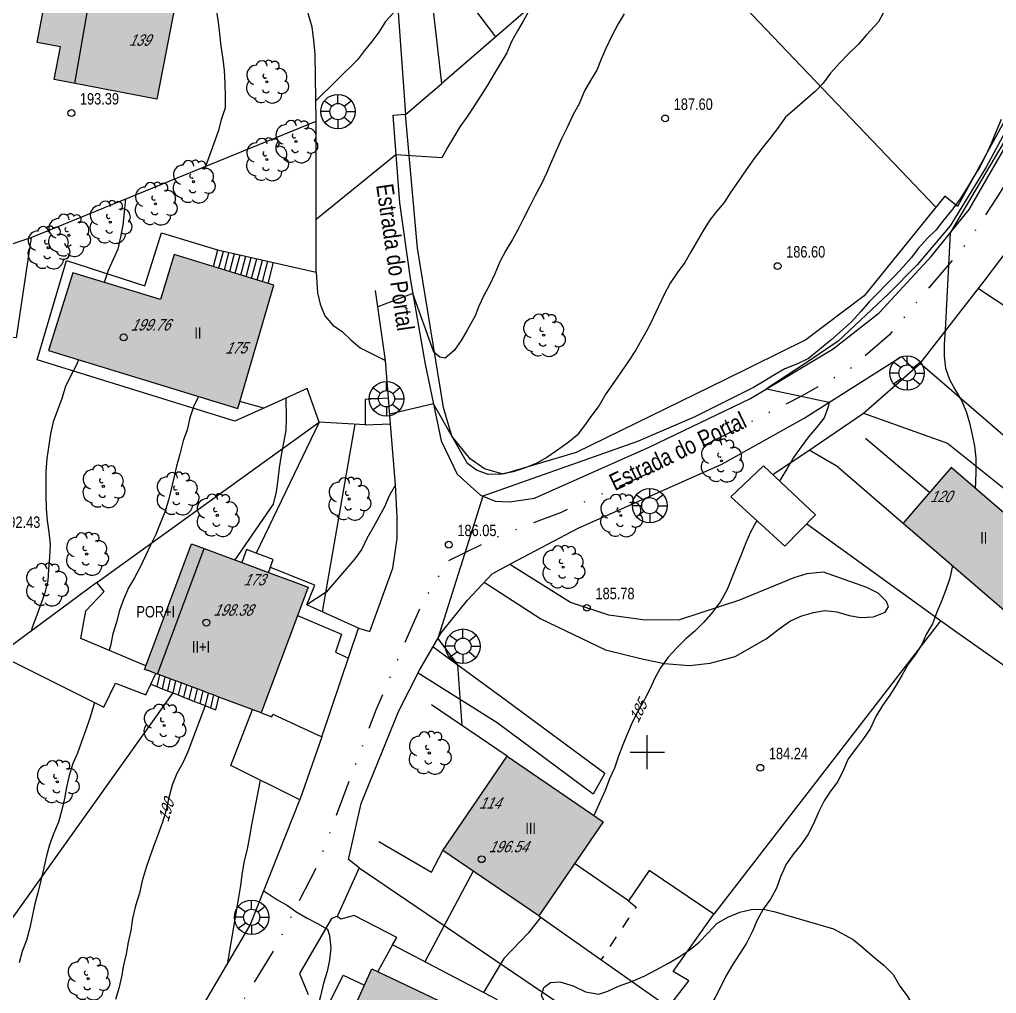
# Model space of a CAD drawing. Header units: metres. Extents: x 523239 to 523998, y 4669208 to 4669802.
# Drawn here: x 523345.1 to 523430.5, y 4669378.9 to 4669464.1 of the extents above; entities that cross this region are included whole.
import ezdxf
from ezdxf.enums import TextEntityAlignment as Align

# ---------------------------------------------------------------- set-up
doc = ezdxf.new("R2010")
doc.units = ezdxf.units.M
doc.header["$MEASUREMENT"] = 0
doc.linetypes.add('DISCONT', pattern=[2, 1, -1])
doc.linetypes.add('MORSE_D', pattern=[31.75, 12.7, -6.35, 0, -6.35, 0, -6.35])
for name, color, linetype in [('031006 Cota terreno', 9, 'Continuous'), ('031007 Cota edificio', 7, 'Continuous'), ('032011 Curva cada 1 m', 40, 'Continuous'), ('032015 Curva cada 5 m', 34, 'Continuous'), ('032022 Curva cada 1 m de baja fiabilidad', 40, 'Continuous'), ('033006 Texto cota terreno', 9, 'Continuous'), ('033007 Texto cota edificio', 9, 'Continuous'), ('033015 Texto curva maestra', 42, 'Continuous'), ('052004 Porche Tejavana', 7, 'Continuous'), ('052006 Division alturas', 9, 'Continuous'), ('052016 Cobertizo', 7, 'Continuous'), ('052019 Cubierta edificio auxiliar', 9, 'DISCONT'), ('052020 Edificacion alero', 2, 'Continuous'), ('052027 Edificacion por pie_alero', 2, 'Continuous'), ('052028 Edificacion pie nuevo', 2, 'Continuous'), ('053006 Texto altura edificio', 7, 'Continuous'), ('053009 Texto altura edificio predominante', 7, 'Continuous'), ('063001 Texto via urbana', 7, 'Continuous'), ('063002 Texto portal', 7, 'Continuous'), ('072001 Borde aglomerado u hormigon', 7, 'Continuous'), ('072003 Camino', 7, 'Continuous'), ('072013 Escaleras', 1, 'Continuous'), ('072027 Pavimento', 9, 'Continuous'), ('082001 Valla Alambrada', 7, 'ALAMBRADA'), ('082002 Muro Tapia', 6, 'Continuous'), ('082003 Puerta', 7, 'Continuous'), ('101001 Arbol', 3, 'Continuous'), ('102002 Zona arbolada', 3, 'MASA'), ('141001 Farola baculo', 7, 'Continuous'), ('202001 Eje Calle', 254, 'MORSE_D'), ('990001 Sombreados', 7, 'Continuous'), ('992007 Cuadricula', 7, 'Continuous')]:
    doc.layers.add(name, color=color, linetype=linetype)
doc.styles.get("Standard").update_dxf_attribs({"font": 'arial.ttf'})
doc.linetypes.add('ALAMBRADA', pattern='A,3,[131,GEOGRAMA.SHX,S=0.5,R=0,X=0,Y=0],3', length=6)
doc.linetypes.add('MASA', pattern='A,0.0001,[130,GEOGRAMA.SHX,S=0.5,R=180,X=0,Y=0],-2.9', length=2.9001)

# ---------------------------------------------------------------- blocks, each defined once
blk = doc.blocks.new('COTAP')
at = {"color": 0}
blk.add_circle((0, 0), 0.3, dxfattribs=at)
blk = doc.blocks.new('ARBOL')
at = {"color": 0}
blk.add_circle((0, 0), 0.0939, dxfattribs=at)
for centre, radius, start, end in [((-0.448, 1.368), 0.48, 359.28777, 173.60777), ((0.156, 1.551), 0.336, 23.15651, 160.46651), ((0.701, 1.409), 0.384, 301.57804, 139.32804), ((-0.902, 0.61), 0.852, 92.28, 254.58), ((1.05, 0.46), 0.708, 319.85562, 114.76562), ((-0.146, 0.514), 0.192, 119.14, 310.56), ((1.31, -0.398), 0.612, 235.52754, 62.02753), ((-0.89, -0.542), 0.888, 142.64, 266.54), ((-0.062, -0.614), 0.336, 189.64, 323.88), ((-0.482, -1.082), 0.72, 213.78, 295.32), ((0.478, -0.998), 0.852, 224.67, 0.24)]:
    blk.add_arc(centre, radius, start, end, dxfattribs=at)
blk = doc.blocks.new('FAROLAG')
at = {"color": 0}
for p, q in [((-1.169, 0.956), (-0.51, 0.49)), ((0, 0.71), (0, 1.51)), ((1.173, 0.95), (0.553, 0.446)), ((-0.71, 0), (-1.51, 0)), ((0.71, 0), (1.51, 0)), ((-1.173, -0.95), (-0.51, -0.48)), ((0, -0.71), (0, -1.51)), ((1.127, -1.005), (0.511, -0.493))]:
    blk.add_line(p, q, dxfattribs=at)
for radius in [1.51, 0.71]:
    blk.add_circle((0, 0), radius, dxfattribs=at)

msp = doc.modelspace()

# ---------------------------------------------------------------- hatches: boundary and pattern name
at = {"layer": '990001 Sombreados', "true_color": 0xafafaf}
for points in [[(523345.13, 4669467.21), (523347.33, 4669478.67), (523354.28, 4669477.33), (523352.74, 4669469.34), (523359.24, 4669468.08), (523357.11, 4669457.09), (523348.14, 4669458.82), (523348.69, 4669461.67), (523346.65, 4669462.06), (523347.57, 4669466.82)], [(523358.65, 4669443.52), (523367.35, 4669440.82), (523364.21, 4669430.06), (523347.64, 4669435.11), (523349.77, 4669441.91), (523357.45, 4669439.57)], [(523444.53, 4669411.98), (523434.73, 4669420.42), (523433.47, 4669418.95), (523426.57, 4669424.9), (523422.37, 4669420.02), (523438.96, 4669405.73)], [(523366.25, 4669403.44), (523362.54, 4669404.82), (523362.07, 4669405), (523361.6, 4669405.17), (523361.13, 4669405.35), (523360.65, 4669405.53), (523360.18, 4669405.7), (523359.71, 4669405.88), (523359.24, 4669406.05), (523358.76, 4669406.23), (523358.29, 4669406.41), (523357.82, 4669406.58), (523357.35, 4669406.76), (523357.17, 4669406.82), (523356.87, 4669406.93), (523356.52, 4669407.07), (523356.05, 4669407.24), (523356.18, 4669407.61), (523360.15, 4669418.23), (523361.27, 4669417.81), (523364.54, 4669416.59), (523366.89, 4669415.72), (523368.94, 4669414.95), (523369.41, 4669414.78), (523369.88, 4669414.6), (523370.35, 4669414.43)], [(523387.76, 4669399.65), (523396.14, 4669393.92), (523390.51, 4669385.68), (523382.13, 4669391.41)], [(523375.92, 4669381.06), (523385.14, 4669376.67), (523385.92, 4669378.22), (523392.93, 4669374.68), (523387.63, 4669363.52), (523382.79, 4669366.1), (523371.6, 4669371.52)]]:
    msp.add_hatch(color=253, dxfattribs=at).paths.add_polyline_path(points, flags=0)

# ---------------------------------------------------------------- linework, layer by layer
at = {"layer": '032011 Curva cada 1 m'}
for points, elevation in [([(523421.06, 4669465.44), (523420.22, 4669463.85), (523419.15, 4669462.71), (523418.44, 4669461.87), (523417.56, 4669461.04), (523416.84, 4669460.27), (523416.02, 4669459.36), (523415.37, 4669458.51), (523414.68, 4669457.78), (523413.8, 4669457), (523412.86, 4669456.2), (523412.09, 4669455.52), (523411.46, 4669454.64), (523410.7, 4669453.66), (523410.02, 4669452.79), (523409.34, 4669451.92), (523408.64, 4669450.93), (523408, 4669449.99), (523407.28, 4669448.93), (523406.71, 4669448.06), (523406.05, 4669447.29), (523405.43, 4669446.5), (523404.92, 4669445.64), (523404.31, 4669444.58), (523403.77, 4669443.7), (523403.28, 4669442.81), (523402.61, 4669441.9), (523402.01, 4669441.01), (523401.49, 4669440.03), (523400.98, 4669438.98), (523400.52, 4669437.99), (523400.09, 4669437.07), (523399.5, 4669436.06), (523398.96, 4669435.12), (523398.37, 4669434.18), (523397.73, 4669433.25), (523397.07, 4669432.32), (523396.39, 4669431.33), (523395.78, 4669430.31), (523395.16, 4669429.48), (523394.5, 4669428.56), (523393.88, 4669427.71), (523393.04, 4669427.04), (523392.06, 4669426.34), (523391.23, 4669425.77), (523390.3, 4669425.23), (523389.33, 4669424.85), (523388.28, 4669424.52), (523387.23, 4669424.3), (523386.09, 4669424.29), (523385.08, 4669424.65), (523384.27, 4669425.24), (523381.3, 4669430.45), (523377.48, 4669429.56)], 187), ([(523362.3, 4669464.93), (523362.48, 4669463.84), (523362.6, 4669462.81), (523362.71, 4669461.73), (523362.9, 4669460.6), (523363.02, 4669459.6), (523363.08, 4669458.47), (523363.1, 4669457.35), (523363.09, 4669456.35), (523362.76, 4669455.3), (523362.49, 4669454.28), (523361.37, 4669451.22)], 193), ([(523389.7, 4669464.9), (523389.15, 4669463.93), (523388.64, 4669463.07), (523388.13, 4669462.13), (523387.72, 4669461.15), (523387.13, 4669460.2), (523386.61, 4669459.32), (523386.03, 4669458.31), (523385.41, 4669457.37), (523384.85, 4669456.46), (523384.29, 4669455.6), (523383.6, 4669454.69), (523383.05, 4669453.76), (523382.52, 4669452.87), (523382.03, 4669451.96), (523378.02, 4669452.22), (523371.04, 4669446.59)], 189), ([(523397.97, 4669464.57), (523397.44, 4669463.68), (523396.87, 4669462.59), (523396.38, 4669461.53), (523395.97, 4669460.59), (523395.6, 4669459.64), (523395.03, 4669458.73), (523394.52, 4669457.82), (523394.04, 4669456.7), (523393.5, 4669455.7), (523393.01, 4669454.61), (523392.5, 4669453.64), (523392.04, 4669452.58), (523391.63, 4669451.66), (523391.18, 4669450.64), (523390.75, 4669449.7), (523390.21, 4669448.67), (523389.7, 4669447.68), (523389.18, 4669446.66), (523388.7, 4669445.72), (523388.22, 4669444.83), (523387.62, 4669443.87), (523387.11, 4669442.88), (523386.68, 4669441.83), (523386.23, 4669440.9), (523385.72, 4669439.93), (523385.28, 4669439), (523384.96, 4669438.16), (523384.26, 4669436.91), (523383.74, 4669436), (523383.13, 4669435.11), (523382.34, 4669434.44), (523381.86, 4669434.53), (523381.35, 4669434.98), (523379.49, 4669440.1), (523376.43, 4669438.94)], 188), ([(523433.42, 4669457.14), (523426.49, 4669445.4), (523426.04, 4669436.91), (523425.96, 4669435.71), (523425.94, 4669434.62), (523426.07, 4669433.57), (523426.42, 4669432.58), (523426.91, 4669431.67), (523427.48, 4669430.75), (523427.87, 4669429.8), (523428.17, 4669428.8), (523428.39, 4669427.76), (523428.62, 4669426.75), (523428.71, 4669425.7), (523428.71, 4669424.62), (523428.7, 4669423.55), (523428.66, 4669423.1)], 184), ([(523430.95, 4669455.31), (523430.46, 4669454.22), (523430.05, 4669453.22), (523429.62, 4669452.26), (523429.09, 4669451.22), (523428.54, 4669450.35), (523427.99, 4669449.4), (523427.36, 4669448.37), (523426.7, 4669447.5), (523425.93, 4669446.54), (523425.23, 4669445.65), (523424.46, 4669444.92), (523423.72, 4669444.07), (523423.07, 4669443.23), (523422.36, 4669442.43), (523421.66, 4669441.68), (523420.86, 4669440.85), (523420.12, 4669440.1), (523419.41, 4669439.37), (523418.68, 4669438.54), (523417.84, 4669437.63), (523417.06, 4669436.94), (523416.05, 4669436.03), (523414.89, 4669435.05), (523414.1, 4669434.41), (523413.12, 4669433.95), (523412.03, 4669433.51), (523411.11, 4669433), (523410.21, 4669432.44), (523409.28, 4669431.89), (523404.16, 4669429.31), (523399.14, 4669427.17), (523385.63, 4669422.39), (523381.7, 4669409.93), (523383.41, 4669407.64), (523383.78, 4669402.33)], 186), ([(523354.39, 4669448.38), (523354.15, 4669446.08), (523353.95, 4669445.06), (523353.7, 4669443.99), (523353.3, 4669443.07), (523352.88, 4669442.11), (523352.51, 4669441.08)], 192), ([(523371.04, 4669441.96), (523371.18, 4669440.17), (523371.39, 4669439.17), (523371.81, 4669438.15), (523372.51, 4669437.33), (523373.34, 4669436.74), (523374.09, 4669436.04), (523374.91, 4669435.35), (523377.1, 4669434.25)], 189), ([(523350.27, 4669434.31), (523350.1, 4669433.88), (523349.57, 4669432.88), (523349.14, 4669431.97), (523348.83, 4669430.92), (523348.43, 4669429.9), (523348.05, 4669428.87), (523347.82, 4669427.84), (523347.67, 4669426.84), (523347.5, 4669425.69), (523347.41, 4669424.54), (523347.42, 4669423.52), (523347.41, 4669422.47), (523347.45, 4669421.29), (523347.54, 4669420.26), (523347.68, 4669419.24), (523347.81, 4669418.18), (523347.74, 4669417.03), (523347.65, 4669415.99), (523347.6, 4669414.99), (523347.33, 4669413.94), (523346.98, 4669412.95), (523346.62, 4669411.98), (523346.22, 4669410.89), (523346.14, 4669410.59)], 192), ([(523360.78, 4669431.11), (523360.32, 4669430.19), (523360.02, 4669429.23), (523359.77, 4669428.18), (523359.42, 4669427.21), (523359.12, 4669426.06), (523358.85, 4669425.02), (523358.6, 4669424), (523358.37, 4669423.01), (523358.14, 4669422.02), (523357.82, 4669420.99), (523357.41, 4669419.98), (523357.03, 4669419.03), (523356.58, 4669418.1), (523356.14, 4669417.16), (523355.68, 4669416.19), (523355.17, 4669415.25), (523354.66, 4669414.37), (523354.2, 4669413.35), (523353.87, 4669412.39), (523353.6, 4669411.37), (523353.27, 4669410.34), (523353.08, 4669409.3), (523352.96, 4669408.91)], 191), ([(523377.99, 4669423.37), (523377.42, 4669422.4), (523377.04, 4669421.44), (523376.53, 4669420.56), (523376.03, 4669419.65), (523375.49, 4669418.68), (523375.05, 4669417.76), (523374.44, 4669416.91), (523371.92, 4669413.98), (523370.24, 4669412.89)], 189), ([(523426.68, 4669416.32), (523426.44, 4669415.22), (523426.11, 4669414.18), (523425.71, 4669413.19), (523425.3, 4669412.24), (523424.93, 4669411.23), (523424.42, 4669410.34), (523424.01, 4669409.42), (523423.43, 4669408.52), (523422.81, 4669407.68), (523422.28, 4669406.77), (523421.75, 4669405.85), (523421.21, 4669404.99), (523420.55, 4669404.08), (523419.99, 4669403.11), (523419.48, 4669402.05), (523418.9, 4669401.18), (523418.29, 4669400.38), (523417.57, 4669399.43), (523417.16, 4669398.45), (523416.65, 4669397.42), (523416.01, 4669396.6), (523415.45, 4669395.73), (523415, 4669394.8), (523414.54, 4669393.74), (523414.04, 4669392.78), (523413.43, 4669391.9), (523412.78, 4669391.12), (523412.15, 4669390.2), (523411.66, 4669389.1), (523411.31, 4669388.11), (523410.78, 4669387.14), (523410.13, 4669386.28), (523410.12, 4669386.26)], 184), ([(523351.67, 4669404.33), (523351.57, 4669403.94), (523351.27, 4669402.97), (523350.93, 4669401.95), (523350.55, 4669400.91), (523350.18, 4669399.92), (523349.77, 4669399), (523349.46, 4669397.96), (523349.24, 4669396.94), (523349.04, 4669395.96), (523348.83, 4669394.95), (523348.53, 4669393.87), (523348.09, 4669392.86), (523347.74, 4669391.91), (523347.48, 4669390.93), (523347.24, 4669389.88), (523346.98, 4669388.77), (523346.71, 4669387.71), (523346.46, 4669386.73), (523346.22, 4669385.63), (523346.01, 4669384.64), (523345.74, 4669383.57), (523345.34, 4669382.58), (523345.08, 4669381.59)], 191), ([(523366.17, 4669397.54), (523365.39, 4669393.65), (523365.22, 4669392.62), (523365.02, 4669391.52), (523364.77, 4669390.5), (523364.58, 4669389.48), (523364.45, 4669388.33), (523364.26, 4669387.29), (523363.26, 4669381.44)], 189), ([(523384.77, 4669389.6), (523380.55, 4669381.66)], 186), ([(523366.47, 4669387.88), (523367.6, 4669387.11), (523368.54, 4669386.6), (523369.36, 4669386.01), (523370.27, 4669385.47), (523371.17, 4669385.02), (523372.04, 4669384.51), (523372.22, 4669383.97), (523372.32, 4669382.87), (523372.23, 4669381.85), (523372, 4669380.81), (523371.68, 4669379.81), (523371.42, 4669378.66), (523371.15, 4669377.59), (523370.76, 4669376.55), (523370.25, 4669375.56), (523369.85, 4669374.64), (523369.47, 4669373.64), (523369.06, 4669372.52), (523369.01, 4669372.38)], 187)]:
    msp.add_lwpolyline(points, dxfattribs=dict(at, elevation=elevation))
at = {"layer": '032015 Curva cada 5 m'}
for points, elevation in [([(523378.19, 4669465.06), (523378.18, 4669465.05), (523377.11, 4669463.89), (523376.53, 4669462.95), (523375.91, 4669462.14), (523375.27, 4669461.36), (523374.68, 4669460.54), (523371.02, 4669456.94)], 190), ([(523431.92, 4669455.43), (523429.63, 4669451.16), (523426.47, 4669446.01), (523423.6, 4669442.6), (523421.09, 4669440.07), (523416.69, 4669435.95), (523413.98, 4669434.1), (523410.42, 4669431.77), (523415.9, 4669430.59), (523415.82, 4669430.2), (523415.47, 4669429.24), (523414.79, 4669428.38), (523414.08, 4669427.57), (523413.46, 4669426.69), (523412.79, 4669425.76), (523412.23, 4669424.79), (523411.61, 4669423.8), (523411.56, 4669423.71)], 185), ([(523368.39, 4669430.95), (523368.42, 4669429.17), (523368.4, 4669428.12), (523368.2, 4669427.06), (523368, 4669425.97), (523367.83, 4669424.87), (523367.71, 4669423.85), (523367.55, 4669422.77), (523367.29, 4669421.68), (523363.94, 4669416.81)], 190), ([(523409.58, 4669420.23), (523409.52, 4669420.13), (523409.03, 4669419.25), (523408.61, 4669418.3), (523408.2, 4669417.26), (523407.79, 4669416.27), (523407.38, 4669415.23), (523406.97, 4669414.21), (523406.41, 4669413.16), (523405.74, 4669412.27), (523404.95, 4669411.37), (523404.15, 4669410.57), (523403.36, 4669409.9), (523402.58, 4669409.12), (523401.84, 4669408.31), (523401.15, 4669407.37), (523400.65, 4669406.46), (523400.22, 4669405.5), (523399.75, 4669404.61), (523399.18, 4669403.55), (523398.69, 4669402.58), (523398.26, 4669401.62), (523397.86, 4669400.63), (523397.47, 4669399.66), (523397.14, 4669398.59), (523396.71, 4669397.68), (523396.31, 4669396.65), (523395.33, 4669394.47)], 185), ([(523361.34, 4669404.07), (523359.82, 4669400.02), (523359.39, 4669399.06), (523358.88, 4669398.12), (523358.47, 4669397.1), (523358.14, 4669395.93), (523357.94, 4669394.93), (523357.62, 4669393.88), (523357.28, 4669392.91), (523356.93, 4669391.97), (523356.52, 4669390.86), (523356.2, 4669389.91), (523355.85, 4669388.74), (523355.6, 4669387.67), (523355.26, 4669386.57), (523355.01, 4669385.46), (523354.86, 4669384.42), (523354.62, 4669383.38), (523354.44, 4669382.36), (523354.22, 4669381.36), (523354.03, 4669380.34), (523353.8, 4669379.32), (523353.5, 4669378.37)], 190), ([(523390.68, 4669385.56), (523389.58, 4669384.18), (523388.9, 4669383.44), (523388.18, 4669382.72), (523387.46, 4669381.97), (523386.93, 4669381.09), (523385.68, 4669378.99)], 185)]:
    msp.add_lwpolyline(points, dxfattribs=dict(at, elevation=elevation))
at = {"layer": '032022 Curva cada 1 m de baja fiabilidad', "elevation": 184}
msp.add_lwpolyline([(523410.12, 4669386.26), (523409.6, 4669385.3), (523409.2, 4669384.35), (523408.67, 4669383.3), (523408.1, 4669382.4), (523407.44, 4669381.41), (523406.88, 4669380.42), (523406.43, 4669379.52), (523405.92, 4669378.54), (523405.24, 4669377.35), (523404.66, 4669376.36), (523404.07, 4669375.4), (523403.54, 4669374.49), (523402.95, 4669373.63), (523402.18, 4669372.72), (523401.52, 4669371.8), (523400.95, 4669370.86), (523400.85, 4669370.68)], dxfattribs=at)
at = {"layer": '052004 Porche Tejavana', "flags": 128}
for points in [[(523346.14, 4669445.01), (523344.83, 4669436.24), (523341.99, 4669436.5), (523342.78, 4669443.89), (523346.14, 4669445.01)], [(523410.16, 4669425.03), (523414.72, 4669420.75), (523412.02, 4669418), (523407.29, 4669422.32), (523410.16, 4669425.03)], [(523366.89, 4669415.72), (523367.3, 4669416.84), (523365.82, 4669417.4), (523364.96, 4669417.72), (523364.54, 4669416.59)], [(523356.16, 4669407.56), (523350.49, 4669409.95), (523350.93, 4669412.36), (523352.52, 4669414.04), (523351.87, 4669414.84), (523343.32, 4669408.5), (523352.49, 4669403.92), (523353.51, 4669406.04), (523356.15, 4669405), (523357.04, 4669406.87)], [(523371.93, 4669372.26), (523369.83, 4669373.26), (523373.42, 4669380.51), (523375.27, 4669379.62)]]:
    msp.add_lwpolyline(points, dxfattribs=at)
at = {"layer": '052006 Division alturas', "flags": 128}
for points in [[(523347.57, 4669466.82), (523351.28, 4669466.2), (523349.92, 4669458.48)], [(523357.17, 4669406.82), (523361.27, 4669417.81)]]:
    msp.add_lwpolyline(points, dxfattribs=at)
at = {"layer": '052016 Cobertizo', "flags": 128}
for points in [[(523378.16, 4669465.49), (523378.85, 4669455.77), (523382.03, 4669458.47), (523381.19, 4669465.87), (523378.16, 4669465.49)], [(523377.37, 4669430.96), (523375.35, 4669430.85), (523375.33, 4669428.62), (523377.55, 4669428.7)], [(523377.55, 4669428.7), (523377.37, 4669430.96)], [(523366.25, 4669403.44), (523367.18, 4669403.09), (523367.27, 4669403.32), (523371.56, 4669401.33), (523369.61, 4669395.82), (523363.59, 4669398.82), (523365.48, 4669403.72)], [(523390.51, 4669385.68), (523401.85, 4669377.69), (523403.62, 4669379.99), (523402.26, 4669380.83), (523405.82, 4669385.84), (523400.17, 4669389.66), (523398.35, 4669387), (523393.65, 4669390.27)]]:
    msp.add_lwpolyline(points, dxfattribs=at)
at = {"layer": '052019 Cubierta edificio auxiliar', "flags": 128}
msp.add_lwpolyline([(523398.35, 4669387), (523399.02, 4669386.44), (523395.95, 4669381.84)], dxfattribs=at)
at = {"layer": '052020 Edificacion alero', "flags": 128}
for points in [[(523358.65, 4669443.52), (523357.45, 4669439.57), (523349.77, 4669441.91), (523347.64, 4669435.11), (523364.21, 4669430.06)], [(523444.53, 4669411.98), (523434.73, 4669420.42), (523433.47, 4669418.95), (523426.57, 4669424.9), (523422.37, 4669420.02), (523438.96, 4669405.73), (523444.53, 4669411.98)], [(523375.92, 4669381.06), (523385.14, 4669376.67), (523385.92, 4669378.22), (523392.93, 4669374.68), (523387.63, 4669363.52), (523382.79, 4669366.1), (523371.6, 4669371.52), (523375.92, 4669381.06)]]:
    msp.add_lwpolyline(points, dxfattribs=at)
at = {"layer": '052027 Edificacion por pie_alero', "flags": 128}
for points in [[(523345.13, 4669467.21), (523347.33, 4669478.67), (523354.28, 4669477.33), (523352.74, 4669469.34), (523359.24, 4669468.08), (523357.11, 4669457.09), (523348.14, 4669458.82), (523348.69, 4669461.67), (523346.65, 4669462.06), (523347.57, 4669466.82), (523345.13, 4669467.21)], [(523366.25, 4669403.44), (523362.54, 4669404.82), (523362.07, 4669405), (523361.6, 4669405.17), (523361.13, 4669405.35), (523360.65, 4669405.53), (523360.18, 4669405.7), (523359.71, 4669405.88), (523359.24, 4669406.05), (523358.76, 4669406.23), (523358.29, 4669406.41), (523357.82, 4669406.58), (523357.35, 4669406.76), (523357.17, 4669406.82), (523356.87, 4669406.93), (523356.52, 4669407.07), (523356.05, 4669407.24), (523356.18, 4669407.61), (523360.15, 4669418.23), (523361.27, 4669417.81), (523364.54, 4669416.59), (523366.89, 4669415.72), (523368.94, 4669414.95), (523369.41, 4669414.78), (523369.88, 4669414.6), (523370.35, 4669414.43), (523366.25, 4669403.44)]]:
    msp.add_lwpolyline(points, dxfattribs=at)
at = {"layer": '052028 Edificacion pie nuevo', "flags": 128}
for points in [[(523364.21, 4669430.06), (523367.35, 4669440.82), (523358.65, 4669443.52)], [(523387.76, 4669399.65), (523396.14, 4669393.92), (523390.51, 4669385.68), (523382.13, 4669391.41), (523387.76, 4669399.65)]]:
    msp.add_lwpolyline(points, dxfattribs=at)
at = {"layer": '072001 Borde aglomerado u hormigon', "flags": 128}
for points in [[(523378.85, 4669455.77), (523377.75, 4669455.68), (523378.34, 4669448.04), (523379.26, 4669441.42), (523380.58, 4669433.92), (523381.97, 4669427.22), (523383.39, 4669424.31), (523385.42, 4669422.48), (523386.7, 4669421.95), (523387.94, 4669421.89), (523390.15, 4669422.2), (523400.23, 4669426.7), (523409.02, 4669430.93), (523416.24, 4669435.26), (523420.28, 4669438.41), (523424.83, 4669443.34), (523428.14, 4669447.45), (523434.01, 4669457.59)], [(523374.8, 4669389.89), (523373.89, 4669390.6), (523375, 4669395.5), (523378.29, 4669403.62), (523380.1, 4669407.17), (523381.99, 4669410.43), (523384.29, 4669413.28), (523386.43, 4669415.59), (523388.11, 4669416.5), (523393.97, 4669419.58), (523406.52, 4669425.18), (523413.71, 4669429.2), (523422.22, 4669434.59), (523423.29, 4669433.47)]]:
    msp.add_lwpolyline(points, dxfattribs=at)
at = {"layer": '072003 Camino', "flags": 128}
for points in [[(523385.75, 4669414.86), (523390.68, 4669411.65), (523396.35, 4669408.96), (523399.68, 4669408.12), (523401.51, 4669407.74), (523403.7, 4669407.57), (523405.51, 4669407.77), (523407.68, 4669408.36), (523410.38, 4669409.9), (523411.64, 4669410.87), (523412.52, 4669411.47), (523413.51, 4669411.93), (523414.52, 4669412.22), (523415.53, 4669412.39), (523416.56, 4669412.28), (523417.64, 4669411.95), (523418.68, 4669411.78), (523419.79, 4669411.84), (523420.79, 4669412.24), (523421.08, 4669412.72), (523420.9, 4669413.16), (523420.19, 4669413.91), (523419.18, 4669414.41), (523415.4, 4669415.74), (523413.94, 4669415.58), (523412.81, 4669415.24), (523408.07, 4669413.28), (523402.81, 4669411.56), (523399.81, 4669411.54), (523396.64, 4669411.97), (523393.29, 4669413.1), (523387.97, 4669416.42)], [(523381.27, 4669409.2), (523387.68, 4669404.51), (523396.3, 4669398.15), (523395.26, 4669396.33), (523386.88, 4669402.55), (523379.96, 4669406.9)]]:
    msp.add_lwpolyline(points, dxfattribs=at)
at = {"layer": '072013 Escaleras', "flags": 128}
for points in [[(523362.07, 4669442.46), (523362.45, 4669443.93)], [(523362.54, 4669442.31), (523362.94, 4669443.81)], [(523363.03, 4669442.16), (523363.43, 4669443.7)], [(523363.51, 4669442.02), (523363.91, 4669443.59)], [(523363.98, 4669441.87), (523364.4, 4669443.48)], [(523364.46, 4669441.72), (523364.89, 4669443.37)], [(523364.93, 4669441.57), (523365.38, 4669443.26)], [(523365.41, 4669441.42), (523365.86, 4669443.14)], [(523365.89, 4669441.28), (523366.35, 4669443.03)], [(523366.37, 4669441.13), (523366.84, 4669442.92)], [(523366.85, 4669440.98), (523367.33, 4669442.81)], [(523374.76, 4669410.83), (523370.24, 4669412.89), (523370.93, 4669414.59), (523367.05, 4669416.14)], [(523369.42, 4669411.94), (523373.26, 4669410.31), (523372.73, 4669408.73), (523373.88, 4669408.23)], [(523357.35, 4669406.76), (523357.11, 4669405.73)], [(523357.82, 4669406.58), (523357.58, 4669405.55)], [(523358.29, 4669406.41), (523358.05, 4669405.36)], [(523358.76, 4669406.23), (523358.52, 4669405.18)], [(523359.24, 4669406.05), (523358.99, 4669405)], [(523356.6, 4669405.94), (523357.11, 4669405.73)], [(523357.11, 4669405.73), (523357.58, 4669405.55)], [(523357.58, 4669405.55), (523358.05, 4669405.36)], [(523358.05, 4669405.36), (523358.52, 4669405.18)], [(523359.71, 4669405.88), (523359.46, 4669404.81)], [(523360.18, 4669405.7), (523359.93, 4669404.63)], [(523360.65, 4669405.53), (523360.4, 4669404.44)], [(523361.13, 4669405.35), (523360.87, 4669404.26)], [(523358.52, 4669405.18), (523358.99, 4669405)], [(523358.99, 4669405), (523359.46, 4669404.81)], [(523359.46, 4669404.81), (523359.93, 4669404.63)], [(523359.93, 4669404.63), (523360.4, 4669404.44)], [(523360.4, 4669404.44), (523360.87, 4669404.26)], [(523361.6, 4669405.17), (523361.34, 4669404.07)], [(523362.07, 4669405), (523361.81, 4669403.89)], [(523361.81, 4669403.89), (523362.28, 4669403.7), (523362.54, 4669404.82)], [(523360.87, 4669404.26), (523361.34, 4669404.07)], [(523361.34, 4669404.07), (523361.81, 4669403.89)]]:
    msp.add_lwpolyline(points, dxfattribs=at)
at = {"layer": '072027 Pavimento', "flags": 128}
for points in [[(523366.48, 4669430.08), (523363.95, 4669428.94), (523346.67, 4669434.3), (523349.24, 4669442.98), (523356.06, 4669440.79), (523357.54, 4669445.42), (523362.43, 4669443.93)], [(523428.96, 4669440.55), (523441.81, 4669432.06), (523440.16, 4669429.36), (523441.52, 4669428.36)], [(523418.9, 4669429.64), (523426.26, 4669427.01), (523433.09, 4669421.53), (523433.96, 4669422.55), (523434.89, 4669421.67), (523432.9, 4669419.44)], [(523371.32, 4669428.86), (523365.82, 4669417.4)], [(523416.65, 4669424.95), (523414.16, 4669426.42)]]:
    msp.add_lwpolyline(points, dxfattribs=at)
at = {"layer": '082001 Valla Alambrada', "flags": 128}
for points in [[(523423.91, 4669502.87), (523430.79, 4669497.89), (523433.81, 4669495), (523436.86, 4669491.62), (523440.33, 4669486.51), (523443.79, 4669479.19), (523445.12, 4669475.35), (523437, 4669464.84), (523433.14, 4669458.7), (523427.11, 4669447.72), (523426.01, 4669448.62), (523418.96, 4669439.91), (523413.85, 4669436.05), (523406.77, 4669432.56), (523393.79, 4669426.2), (523387.39, 4669424.32), (523385.77, 4669424.78), (523384.51, 4669425.64), (523382.91, 4669427.64), (523382.17, 4669430.14), (523379.9, 4669444.06), (523378.85, 4669455.77)], [(523383.49, 4669486.26), (523382.33, 4669481.58), (523381.01, 4669477.99), (523380.13, 4669476.15), (523379.95, 4669474.95), (523380.09, 4669473.12), (523380.5, 4669471.8), (523380.99, 4669470.69), (523381.35, 4669469.7), (523386.74, 4669462.55)], [(523399.86, 4669474.23), (523425.22, 4669447.65)], [(523425.64, 4669411.49), (523413.94, 4669419.95)], [(523425.64, 4669411.49), (523405.82, 4669385.84)], [(523440.599, 4669400.929), (523427.05, 4669410.47), (523425.64, 4669411.49)], [(523374.81, 4669389.89), (523390.01, 4669379.57), (523399.051, 4669373.472)], [(523377.72, 4669383.14), (523376.43, 4669380.82)]]:
    msp.add_lwpolyline(points, dxfattribs=at)
at = {"layer": '082002 Muro Tapia', "flags": 128}
for points in [[(523424.82, 4669514.51), (523424.79, 4669513.83), (523424.39, 4669503.69), (523420, 4669496.13), (523417.16, 4669491.88), (523413.56, 4669487.61), (523409.64, 4669483.28), (523404.21, 4669478.26), (523394.32, 4669469.1), (523382.03, 4669458.47)], [(523371.04, 4669455.17), (523370.99, 4669459.09), (523370.96, 4669461), (523370.86, 4669462.26), (523370.69, 4669463.4), (523370.45, 4669464.31), (523370.14, 4669465.34), (523369.74, 4669466.49), (523368.16, 4669469.53), (523365.45, 4669472.96), (523361.87, 4669477.36), (523359.65, 4669480.37), (523357.82, 4669483.63)], [(523346.14, 4669445.01), (523371.04, 4669455.17)], [(523362.43, 4669443.93), (523371.04, 4669441.96), (523371.04, 4669455.17)], [(523423.86, 4669433.97), (523429.46, 4669441.19)], [(523377.37, 4669430.96), (523377.1, 4669434.25), (523376.23, 4669440.37)], [(523418.9, 4669429.64), (523423.86, 4669433.97)], [(523457.35, 4669406.62), (523446.63, 4669414.33), (523423.86, 4669433.97)], [(523370.26, 4669431.8), (523366.48, 4669430.08), (523364.38, 4669430.66)], [(523351.87, 4669414.84), (523371.32, 4669428.86)], [(523371.56, 4669401.33), (523374.76, 4669410.83), (523375.75, 4669410.54), (523377.75, 4669416.08), (523378.12, 4669418.67), (523378.13, 4669420.59), (523377.99, 4669423.37), (523377.55, 4669428.7)], [(523371.62, 4669412.26), (523374.46, 4669428.67)], [(523419.07, 4669427.47), (523424.69, 4669422.71)], [(523410.97, 4669424.27), (523414.58, 4669426.71)], [(523416.65, 4669424.95), (523422.37, 4669420.02)], [(523358.52, 4669405.18), (523341.17, 4669380.92)], [(523387.76, 4669399.65), (523381.13, 4669404.13)], [(523355.67, 4669369.07), (523360.76, 4669377.17), (523365.28, 4669384.88), (523369.61, 4669395.82)], [(523376.54, 4669392.18), (523381.13, 4669389.52), (523382.13, 4669391.41)], [(523386.7, 4669377.83), (523386.91, 4669378.35), (523377.72, 4669383.14), (523378.09, 4669383.79), (523374.37, 4669385.72), (523373.22, 4669385.4), (523372.88, 4669385.62), (523372.39, 4669385.45), (523369.6, 4669380.66), (523370.34, 4669378.8)]]:
    msp.add_lwpolyline(points, dxfattribs=at)
at = {"layer": '082003 Puerta', "flags": 128}
for points in [[(523429.46, 4669441.19), (523431.71, 4669444.2)], [(523375.33, 4669428.62), (523371.32, 4669428.86), (523370.26, 4669431.8)], [(523414.58, 4669426.71), (523418.9, 4669429.64)], [(523374.81, 4669389.89), (523374.8, 4669389.89), (523372.88, 4669385.62)]]:
    msp.add_lwpolyline(points, dxfattribs=at)
at = {"layer": '102002 Zona arbolada', "flags": 128}
msp.add_lwpolyline([(523416.28, 4669384.56), (523418.01, 4669383.63), (523418.84, 4669382.93), (523419.75, 4669382.12), (523420.71, 4669381.35), (523421.5, 4669380.56), (523422.09, 4669379.53), (523422.71, 4669378.7), (523423.24, 4669377.78), (523423.36, 4669376.73), (523423.06, 4669375.93), (523422.33, 4669375.17), (523421.35, 4669374.67), (523420.4, 4669374.56), (523419.35, 4669374.69), (523418.26, 4669374.8), (523417.23, 4669374.74), (523416.16, 4669374.59), (523415.03, 4669374.62), (523414.08, 4669375.05), (523413.2, 4669375.61), (523412.12, 4669376.11), (523411.08, 4669376.27), (523410.26, 4669375.92), (523409.88, 4669375.29), (523409.78, 4669374.27), (523409.8, 4669373.19), (523409.81, 4669372.16), (523409.75, 4669371.04), (523409.5, 4669370.02), (523408.79, 4669369), (523407.98, 4669368.46), (523406.89, 4669368.28), (523405.77, 4669368.39), (523404.78, 4669368.63), (523403.55, 4669368.83), (523402.41, 4669369.18), (523401.74, 4669369.79), (523401.01, 4669370.55), (523400.85, 4669370.68), (523400.21, 4669371.27), (523399.31, 4669371.87), (523398.29, 4669372.31), (523397.23, 4669372.81), (523396.28, 4669373.37), (523395.34, 4669374), (523394.41, 4669374.61), (523393.64, 4669375.38), (523392.69, 4669376.09), (523391.92, 4669376.91), (523391.2, 4669377.78), (523390.76, 4669378.71), (523390.97, 4669379.41), (523391.53, 4669379.85), (523392.35, 4669379.93), (523393.52, 4669379.58), (523394.6, 4669379.05), (523395.75, 4669378.83), (523396.54, 4669379.11), (523397.49, 4669379.53), (523398.61, 4669379.94), (523399.72, 4669380.4), (523400.78, 4669380.97), (523401.85, 4669381.56), (523402.78, 4669382.09), (523403.75, 4669382.73), (523404.55, 4669383.4), (523405.31, 4669384.19), (523406.08, 4669385.03), (523407.05, 4669385.57), (523408.08, 4669386), (523409.07, 4669386.24), (523410.12, 4669386.26), (523410.15, 4669386.27), (523411.17, 4669386.04), (523416.28, 4669384.56)], dxfattribs=at)
at = {"layer": '202001 Eje Calle', "ltscale": 0.25, "flags": 128}
msp.add_lwpolyline([(523537.627, 4669285), (523530.38, 4669288.6), (523525.53, 4669293.4), (523522.85, 4669299.37), (523522.81, 4669300), (523522.42, 4669306.03), (523522.79, 4669316.21), (523524.53, 4669326.61), (523525.53, 4669334.29), (523525.53, 4669343.82), (523525.22, 4669351.79), (523524.23, 4669361.72), (523523.48, 4669370.87), (523522.11, 4669379.4), (523521.01, 4669387.82), (523519.53, 4669401.67), (523517.47, 4669410.51), (523514.86, 4669414.25), (523511.06, 4669416.99), (523506.09, 4669423.28), (523495.4, 4669437.31), (523487.5, 4669446.46), (523480.42, 4669454.16), (523470.34, 4669465.67), (523465.49, 4669470.22), (523461.26, 4669472.83), (523458.02, 4669473.89), (523454.04, 4669474.7), (523451.98, 4669474.52), (523449, 4669473.77), (523444.49, 4669469.23), (523434.1, 4669454.22), (523430.55, 4669448.5), (523428.12, 4669444.76), (523421.17, 4669436.5), (523417.75, 4669433.52), (523413.53, 4669431.15), (523400.78, 4669424.68), (523392.46, 4669420.97), (523387.18, 4669418.94), (523382.56, 4669416.7), (523380.32, 4669413.06), (523376.26, 4669403.67), (523371.22, 4669390.25), (523367.44, 4669382.83), (523364.36, 4669377.79), (523359.04, 4669369.94), (523354, 4669363.08), (523348.54, 4669357.19), (523344.2, 4669354.39), (523340.28, 4669353.13), (523337.06, 4669353.83), (523332.02, 4669356.35), (523328.8, 4669358.59), (523325.86, 4669361.4), (523323.89, 4669364.79), (523321.61, 4669369.72), (523319.26, 4669377.85), (523316.52, 4669385.22), (523313.48, 4669390.91), (523308.55, 4669395.62), (523303.95, 4669399.61), (523296.43, 4669404.7), (523293.09, 4669406.68), (523288.6, 4669411.54), (523284.5, 4669417.01), (523281.39, 4669422.64), (523280.25, 4669427.12), (523279.79, 4669432.89), (523281.24, 4669442.64), (523283.21, 4669453.66), (523284.28, 4669462.39), (523285.61, 4669467.18)], dxfattribs=at)
at = {"layer": '992007 Cuadricula'}
for points in [[(523400, 4669398.5), (523400, 4669401.5)], [(523398.5, 4669400), (523401.5, 4669400)]]:
    msp.add_lwpolyline(points, dxfattribs=at)

# ---------------------------------------------------------------- block references
at = {"layer": '031006 Cota terreno'}
for p in [(523349.65, 4669455.88, 193.39), (523401.56, 4669455.41, 187.6), (523411.39, 4669442.5, 186.6), (523382.65, 4669418.14, 186.05), (523394.72, 4669412.62, 185.78), (523409.88, 4669398.63, 184.24)]:
    msp.add_blockref('COTAP', p, dxfattribs=at)
at = {"layer": '031007 Cota edificio'}
for p in [(523354.23, 4669436.27, 199.76), (523361.45, 4669411.33, 198.38), (523385.52, 4669390.64, 196.54)]:
    msp.add_blockref('COTAP', p, dxfattribs=at)
at = {"layer": '101001 Arbol'}
for p in [(523366.74, 4669458.61), (523369.29, 4669453.39), (523366.74, 4669451.82), (523360.33, 4669449.88), (523357.01, 4669447.95), (523353.05, 4669446.34), (523349.43, 4669445.19), (523347.63, 4669444.11), (523390.94, 4669436.46), (523406.49, 4669425.48), (523352.44, 4669423.24), (523358.91, 4669422.6), (523373.94, 4669422.14), (523362.41, 4669420.71), (523397.69, 4669420.69), (523350.99, 4669417.32), (523392.64, 4669416.18), (523347.49, 4669414.64), (523357.77, 4669402.33), (523380.95, 4669399.93), (523348.43, 4669397.4), (523351.12, 4669380.19)]:
    msp.add_blockref('ARBOL', p, dxfattribs=at)
at = {"layer": '141001 Farola baculo'}
for p in [(523372.96, 4669456.01), (523422.71, 4669433.15), (523377.2, 4669430.9), (523400.22, 4669421.55), (523383.88, 4669409.26), (523365.41, 4669385.56)]:
    msp.add_blockref('FAROLAG', p, dxfattribs=at)

# ---------------------------------------------------------------- texts
at = {"layer": '033006 Texto cota terreno', "width": 0.8}
for s, p in [('193.39', (523350.4, 4669456.63, 193.39)), ('187.60', (523402.31, 4669456.16, 187.6)), ('186.60', (523412.14, 4669443.25, 186.6)), ('192.43', (523343.52, 4669419.61, 192.43)), ('186.05', (523383.4, 4669418.89, 186.05)), ('185.78', (523395.47, 4669413.37, 185.78)), ('184.24', (523410.63, 4669399.38, 184.24))]:
    msp.add_text(s, height=1, dxfattribs=at).set_placement(p)
at = {"layer": '033007 Texto cota edificio', "oblique": 25, "width": 0.8}
for s, p in [('199.76', (523354.83, 4669436.87, 199.76)), ('198.38', (523362.05, 4669411.93, 198.38)), ('196.54', (523386.12, 4669391.24, 196.54))]:
    msp.add_text(s, height=1, dxfattribs=at).set_placement(p)
at = {"layer": '033015 Texto curva maestra', "oblique": 25, "width": 0.8}
for s, rotation, p in [('185', 63.19, (523399.17, 4669403.54, 185)), ('190', 73.05, (523357.92, 4669394.88, 190))]:
    msp.add_text(s, height=1, rotation=rotation, dxfattribs=at).set_placement(p, align=Align.MIDDLE_CENTER)
at = {"layer": '053006 Texto altura edificio', "width": 0.8}
for s, p in [('II', (523429.1, 4669418.24)), ('POR+I', (523355.34, 4669411.78))]:
    msp.add_text(s, height=1, dxfattribs=at).set_placement(p)
at = {"layer": '053009 Texto altura edificio predominante', "width": 0.8}
for s, p in [('II', (523360.41, 4669436.15)), ('III', (523389.34, 4669392.84))]:
    msp.add_text(s, height=1, dxfattribs=at).set_placement(p)
msp.add_text('II+I', height=1, rotation=359.99, dxfattribs=at).set_placement((523360.19, 4669408.71))
at = {"layer": '063001 Texto via urbana', "width": 0.8}
for rotation, p in [(278.2417, (523376.288, 4669449.581)), (25.89515, (523397.164, 4669422.815))]:
    msp.add_text('Estrada do Portal', height=1.5, rotation=rotation, dxfattribs=at).set_placement(p)
at = {"layer": '063002 Texto portal', "oblique": 25, "width": 0.8}
for s, p in [('139', (523354.658, 4669461.765)), ('175', (523363.088, 4669434.858)), ('120', (523424.698, 4669421.862)), ('173', (523364.68, 4669414.58)), ('114', (523385.279, 4669395.053))]:
    msp.add_text(s, height=1, dxfattribs=at).set_placement(p)

doc.saveas('drawing.dxf')
